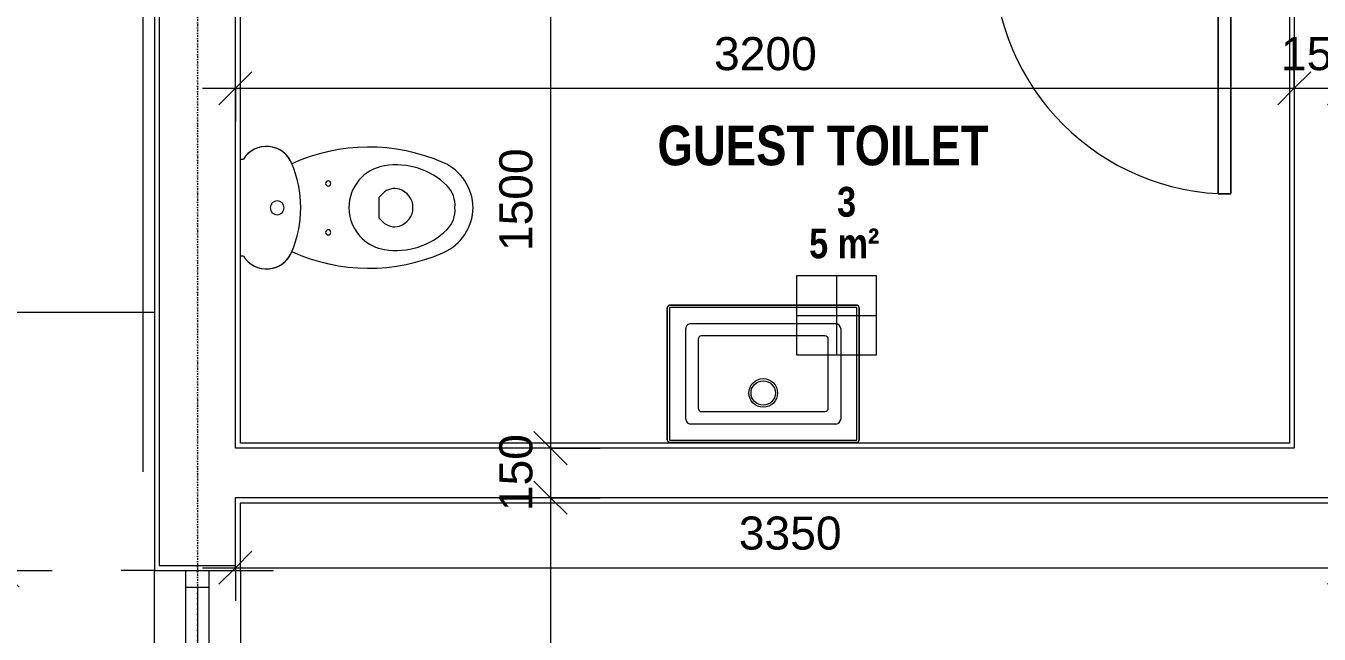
# Model space of a CAD drawing. Header units: millimetres. Extents: x -21051 to 202668, y -15646 to 13691.
# Drawn here: x -12989 to -9081, y -5969 to -4129 of the extents above; entities that cross this region are included whole.
import ezdxf

# ---------------------------------------------------------------- set-up
doc = ezdxf.new("R2010")
doc.units = ezdxf.units.MM
for name, pattern in [('Centre', [14.4, 3, -2.2, 7, -2.2]), ('Dash dot', [15.875, 6.35, -4.7625, 0, -4.7625]), ('Hidden', [3, 2, -1])]:
    doc.linetypes.add(name, pattern=pattern)
for name, color, linetype, lineweight in [('A-ANNO-DIMS', 211, 'Continuous', 9), ('A-ANNO-DIMS-100', 211, 'Continuous', 9), ('A-AREA-IDEN', 2, 'Continuous', 9), ('A-DETL-HDLN', 90, 'Hidden', 5), ('A-DOOR', 31, 'Continuous', 5), ('A-DOOR-FRAM', 31, 'Continuous', 5), ('A-GLAZ', 151, 'Continuous', 5), ('A-WALL', 113, 'Continuous', 5), ('I-WALL', 2, 'Continuous', 5), ('P-SANR-FIXT', 6, 'Continuous', 5), ('S-GRID', 1, 'Continuous', 9)]:
    doc.layers.add(name, color=color, linetype=linetype, lineweight=lineweight)
doc.layers.get('0').off()
doc.styles.add('Arial Narrow_B', font='ARIALNB.TTF', dxfattribs={"height": 90})
doc.styles.add('Arial Narrow_B_1', font='ARIALNB.TTF', dxfattribs={"height": 120})
doc.styles.add('Arial_3', font='arial.ttf', dxfattribs={"height": 100})
doc.dimstyles.new('Arial_1_0', dxfattribs={"dimscale": 304.8, "dimtxt": 102.02594, "dimasz": 0.328084, "dimexe": 0.328084, "dimexo": 0.0625, "dimgap": 0.082021, "dimtad": 1, "dimdec": 0, "dimzin": 0, "dimdsep": 46, "dimtxsty": 'Arial_3', "dimblk1": 'OBLIQUE', "dimblk2": 'OBLIQUE', "dimsah": 1, "dimcen": 0.09, "dimdle": 0.328084, "dimazin": 0, "dimtfac": 1, "dimtdec": 4, "dimtix": 1, "dimtmove": 0, "dimatfit": 3, "dimfxl": 0.492126, "dimfxlon": 1, "dimtvp": 1, "dimtolj": 1, "dimtzin": 0, "dimarcsym": 2})

# ---------------------------------------------------------------- blocks, each defined once
blk = doc.blocks.new('Doors_IntSgl - 800x2100mm-882953-00_Ground floor')
at = {"layer": 'A-DOOR'}
for p, q in [((-435, 150), (-395, 150)), ((-435, 130), (-435, 150)), ((-365, 130), (-400, 130)), ((-395, 150), (-369, 136)), ((400, 130), (365, 130)), ((369, 136), (395, 150)), ((395, 150), (435, 150)), ((435, 150), (435, 130)), ((-435, -150), (-435, -130)), ((-395, -150), (-435, -150)), ((-400, -130), (-365, -130)), ((-369, -136), (-395, -150)), ((320, -130), (358, -130)), ((320, -846), (320, -130)), ((320, -130), (320, -846)), ((358, -130), (320, -130)), ((358, -130), (358, -846)), ((358, -846), (358, -130)), ((365, -130), (400, -130)), ((395, -150), (369, -136)), ((435, -150), (395, -150)), ((435, -130), (435, -150)), ((358, -846), (320, -846)), ((320, -846), (358, -846))]:
    blk.add_line(p, q, dxfattribs=at)
for centre, radius, start, end in [((-373, 129), 8.06, 7.125, 60.2551), ((373, 129), 8.06, 119.7449, 172.875), ((-373, -129), 8.06, 299.7449, 352.875), ((-373, -129), 8.06, 299.7449, 352.875), ((358, -130), 716, 180, 270), ((373, -129), 8.06, 187.125, 240.2551), ((373, -129), 8.06, 187.125, 240.2551)]:
    blk.add_arc(centre, radius, start, end, dxfattribs=at)
at = {"layer": 'A-DOOR-FRAM'}
for p, q in [((-392, 130), (-360, 130)), ((-392, -130), (-392, 130)), ((-360, 130), (-360, -130)), ((360, 130), (392, 130)), ((360, -130), (360, 130)), ((392, 130), (392, -130)), ((-360, -58), (-341, -58)), ((-360, -90), (-360, -58)), ((-341, -58), (-341, -90)), ((341, -58), (360, -58)), ((341, -90), (341, -58)), ((360, -58), (360, -90)), ((-341, -90), (-360, -90)), ((360, -90), (341, -90)), ((-360, -130), (-392, -130)), ((392, -130), (360, -130))]:
    blk.add_line(p, q, dxfattribs=at)
blk = doc.blocks.new('Casement - 2L - 1500 X 1800-1172774-00_Ground floor')
at = {"layer": 'A-GLAZ'}
for p, q in [((-423.8, 130), (-423.8, 210)), ((1076.2, 130), (1076.2, 230)), ((-423.8, 35), (-373.8, 35)), ((-373.8, 35), (1026.2, 35)), ((-373.8, 35), (-373.8, -35)), ((313.2, 0), (-373.8, 0)), ((-373.8, 0), (-373.8, -15)), ((1026.2, 0), (339.2, 0)), ((1026.2, 35), (1026.2, -35)), ((1026.2, 35), (1076.2, 35)), ((-373.8, -35), (-423.8, -35)), ((1026.2, -35), (-373.8, -35)), ((1076.2, -35), (1026.2, -35)), ((-423.8, -130), (-423.8, -230)), ((1076.2, -130), (1076.2, -230))]:
    blk.add_line(p, q, dxfattribs=at)
at = {"layer": 'A-GLAZ', "linetype": 'Centre'}
for p, q in [((313.2, -35), (313.2, 35)), ((339.2, -35), (339.2, 35))]:
    blk.add_line(p, q, dxfattribs=at)
blk = doc.blocks.new('Plumbing_Fixtures_WC_w-Cistern - 540x360x820mm-916573-00_Ground floor')
at = {"layer": 'P-SANR-FIXT'}
for p, q in [((-43.1, 430.6), (-30.8, 418.2)), ((30.8, 418.2), (43.1, 430.6)), ((-30.8, 418.2), (30.8, 418.2)), ((-146.9, 0), (-146.9, 8.9)), ((-146.9, 0), (-146.9, 8.9)), ((146.9, 8.9), (146.9, 0)), ((146.9, 8.9), (146.9, 0))]:
    blk.add_line(p, q, dxfattribs=at)
for centre, radius, start, end in [((1.4, 553), 150, 90.5311, 156.2031), ((1.4, 553), 150, 90.5311, 156.2031), ((-1.4, 553), 150, 23.7969, 89.4689), ((-1.4, 553), 150, 23.7969, 89.4689), ((-8.3, 567.1), 81.6, 84.1645, 135.6026), ((8.3, 567.1), 81.6, 44.3974, 95.8355), ((375, 388.2), 558.4, 156.2031, 204.6097), ((375, 388.2), 558.4, 156.2031, 204.6455), ((90.5, 470.4), 219.9, 135.6026, 189.0939), ((-90.5, 470.4), 219.9, 350.9061, 44.3974), ((-375, 388.2), 558.4, 335.3545, 23.7969), ((-375, 388.2), 558.4, 335.3903, 23.7969), ((0, 463.5), 58.1, 17.1829, 162.8135), ((-7.8, 465.9), 50, 162.8135, 225), ((7.8, 465.9), 50, 315, 17.1829), ((0, 455.9), 128.2, 189.0939, 270.0015), ((0, 455.9), 128.2, 317.5547, 350.9061), ((0, 455.9), 128.2, 269.9985, 317.5547), ((-73.2, 265.4), 7.83, 0, 180), ((-73.2, 265.4), 7.83, 180, 360), ((74.8, 265.4), 7.83, 0, 180), ((74.8, 265.4), 7.83, 180, 0), ((0, -162.1), 344.3, 66.8782, 113.1218), ((-102.8, 78.7), 82.5, 111.1808, 237.7255), ((-102.8, 78.7), 82.5, 113.1218, 237.7255), ((0.6, 111.3), 20.9, 0, 180), ((102.8, 78.7), 82.5, 302.2745, 68.8192), ((102.8, 78.7), 82.5, 302.2745, 66.8782), ((0.6, 111.3), 20.9, 180, 0)]:
    blk.add_arc(centre, radius, start, end, dxfattribs=at)
blk = doc.blocks.new('PLU_1_2_WHB_DuravitVero580 - _-915883-00_Ground floor')
at = {"layer": 'P-SANR-FIXT'}
for p, q in [((-290, -199.5), (-290, 199.5)), ((-289.8, 199.5), (-289.8, -199.5)), ((-283, 199.5), (-283, -199.5)), ((-282, 207.5), (282, 207.5)), ((282, 207.3), (-282, 207.3)), ((282, 200.5), (-282, 200.5)), ((283, -199.5), (283, 199.5)), ((289.8, -199.5), (289.8, 199.5)), ((290, 199.5), (290, -199.5)), ((-234.2, -136.7), (-234.2, 136.9)), ((-219.2, 151.9), (219.2, 151.9)), ((234.2, 136.9), (234.2, -136.7)), ((-196.6, 104.3), (-196.6, -104.4)), ((186.6, 114.3), (-186.6, 114.3)), ((196.6, -104.4), (196.6, 104.3)), ((-186.6, -114.4), (186.6, -114.4)), ((219.2, -151.7), (-219.2, -151.7)), ((-282, -200.5), (282, -200.5)), ((-282, -207.3), (282, -207.3)), ((282, -207.5), (-282, -207.5))]:
    blk.add_line(p, q, dxfattribs=at)
for radius in [43.3, 36.8]:
    blk.add_circle((0, 57.9), radius, dxfattribs=at)
for centre, radius, start, end in [((-282, 199.5), 8, 90, 180), ((-282, 199.5), 7.76, 90, 180), ((-282, 199.5), 1, 90, 180), ((282, 199.5), 8, 0, 90), ((282, 199.5), 7.76, 0, 90), ((282, 199.5), 1, 360, 90), ((-219.2, 136.9), 15, 90, 180), ((219.2, 136.9), 15, 0, 90), ((-186.6, 104.3), 10, 90, 180), ((186.6, 104.3), 10, 360, 90), ((-186.6, -104.4), 10, 180, 270), ((186.6, -104.4), 10, 270, 0), ((-219.2, -136.7), 15, 180, 270), ((219.2, -136.7), 15, 270, 0), ((-282, -199.5), 8, 180, 270), ((-282, -199.5), 7.76, 180, 270), ((-282, -199.5), 1, 180, 270), ((282, -199.5), 1, 270, 0), ((282, -199.5), 8, 270, 0), ((282, -199.5), 7.76, 270, 0)]:
    blk.add_arc(centre, radius, start, end, dxfattribs=at)
for points in [[(-287.7, 205.2), (-288.1, 204.7), (-288.6, 204.1), (-289.1, 203.3), (-289.3, 202.8), (-289.4, 202.4), (-289.6, 202.1), (-289.7, 201.6), (-289.9, 200.7), (-290, 200), (-290, 199.5)], [(-282, 207.5), (-282.5, 207.5), (-283.2, 207.4), (-284.1, 207.2), (-284.6, 207.1), (-284.9, 206.9), (-285.3, 206.8), (-285.8, 206.6), (-286.6, 206.1), (-287.2, 205.6), (-287.7, 205.2)], [(287.7, 205.2), (287.2, 205.6), (286.6, 206.1), (285.8, 206.6), (285.3, 206.8), (284.9, 206.9), (284.6, 207.1), (284.1, 207.2), (283.2, 207.4), (282.5, 207.5), (282, 207.5)], [(290, 199.5), (290, 200), (289.9, 200.7), (289.7, 201.6), (289.6, 202.1), (289.4, 202.4), (289.3, 202.8), (289.1, 203.3), (288.6, 204.1), (288.1, 204.7), (287.7, 205.2)], [(-290, -199.5), (-290, -200), (-289.9, -200.7), (-289.7, -201.6), (-289.6, -202.1), (-289.4, -202.4), (-289.3, -202.8), (-289.1, -203.3), (-288.6, -204.1), (-288.1, -204.7), (-287.7, -205.2)], [(-287.7, -205.2), (-287.2, -205.6), (-286.6, -206.1), (-285.8, -206.6), (-285.3, -206.8), (-284.9, -206.9), (-284.6, -207.1), (-284.1, -207.2), (-283.2, -207.4), (-282.5, -207.5), (-282, -207.5)], [(282, -207.5), (282.5, -207.5), (283.2, -207.4), (284.1, -207.2), (284.6, -207.1), (284.9, -206.9), (285.3, -206.8), (285.8, -206.6), (286.6, -206.1), (287.2, -205.6), (287.7, -205.2)], [(287.7, -205.2), (288.1, -204.7), (288.6, -204.1), (289.1, -203.3), (289.3, -202.8), (289.4, -202.4), (289.6, -202.1), (289.7, -201.6), (289.9, -200.7), (290, -200), (290, -199.5)]]:
    blk.add_open_spline(points, degree=3, knots=[0, 0, 0, 0, 0.25, 0.375, 0.4375, 0.5, 0.5625, 0.625, 0.75, 1, 1, 1, 1], dxfattribs=at)
blk = doc.blocks.new('skirting - skirting-1169592-00_Ground floor')
at = {"layer": 'A-WALL'}
blk.add_line((-4404.6, 12498), (-5890.3, 12449.2), dxfattribs=at)
blk = doc.blocks.new('Room Tag B - Medium_rfaX - Name and Number-1261570-00_Ground floor')
at = {"layer": 'A-AREA-IDEN'}
for p, q in [((-2.752, -5.004), (-2.752, -2.604)), ((-2.752, -2.604), (-0.352, -2.604)), ((-1.552, -2.604), (-1.552, -5.004)), ((-0.352, -2.604), (-0.352, -5.004)), ((-2.752, -3.804), (-0.352, -3.804)), ((-0.352, -5.004), (-2.752, -5.004))]:
    blk.add_line(p, q, dxfattribs=at)
blk = doc.blocks.new('DIMBLOCK15-00_Ground floor')
at = {"layer": 'A-ANNO-DIMS-100', "transparency": 16777216}
for p, q in [((-13059.5, -5776.5), (-13109.5, -5726.5)), ((-13059.5, -5776.5), (-13159.5, -5776.5)), ((-13059.5, -7276.5), (-13059.5, -5776.5)), ((-13059.5, -5776.5), (-13009.5, -5826.5)), ((-13059.5, -5776.5), (-12909.5, -5776.5)), ((-13059.5, -7276.5), (-13109.5, -7226.5)), ((-13059.5, -7276.5), (-13159.5, -7276.5)), ((-13059.5, -7276.5), (-13009.5, -7326.5)), ((-13059.5, -7276.5), (-12909.5, -7276.5))]:
    blk.add_line(p, q, dxfattribs=at)
at = {"layer": 'A-ANNO-DIMS-100', "color": 0, "transparency": 16777216, "insert": (-13214.3, -6680.4), "char_height": 100, "width": 369.177, "attachment_point": 1, "rotation": 90, "line_spacing_factor": 0.941778, "style": 'Arial_3'}
blk.add_mtext('1500', dxfattribs=at)
blk = doc.blocks.new('_Oblique')
at = {"color": 0, "linetype": 'ByBlock', "lineweight": -2}
blk.add_line((-0.5, -0.5), (0.5, 0.5), dxfattribs=at)
blk = doc.blocks.new('DIMBLOCK16-00_Ground floor')
at = {"layer": 'A-ANNO-DIMS-100', "transparency": 16777216}
for p, q in [((-13059.5, -3676.5), (-13109.5, -3626.5)), ((-13059.5, -3676.5), (-13159.5, -3676.5)), ((-13059.5, -5776.5), (-13059.5, -3676.5)), ((-13059.5, -3676.5), (-13009.5, -3726.5)), ((-13059.5, -3676.5), (-12909.5, -3676.5)), ((-13059.5, -5776.5), (-13109.5, -5726.5)), ((-13059.5, -5776.5), (-13159.5, -5776.5)), ((-13059.5, -5776.5), (-13009.5, -5826.5)), ((-13059.5, -5776.5), (-12909.5, -5776.5))]:
    blk.add_line(p, q, dxfattribs=at)
at = {"layer": 'A-ANNO-DIMS-100', "color": 0, "transparency": 16777216, "insert": (-13214.3, -4880.4), "char_height": 100, "width": 369.177, "attachment_point": 1, "rotation": 90, "line_spacing_factor": 0.941778, "style": 'Arial_3'}
blk.add_mtext('2100', dxfattribs=at)
blk = doc.blocks.new('DIMBLOCK61-00_Ground floor')
at = {"layer": 'A-ANNO-DIMS-100', "transparency": 16777216}
for p, q in [((-12356, -5768), (-12356, -5618)), ((-9006, -5768), (-9006, -5618)), ((-12356, -5768), (-12306, -5718)), ((-9006, -5768), (-8956, -5718)), ((-12456, -5768), (-9006, -5768)), ((-12356, -5768), (-12406, -5818)), ((-12356, -5768), (-12356, -5868)), ((-9006, -5768), (-9056, -5818)), ((-9006, -5768), (-9006, -5868))]:
    blk.add_line(p, q, dxfattribs=at)
at = {"layer": 'A-ANNO-DIMS-100', "color": 0, "transparency": 16777216, "insert": (-10834.8, -5613.2), "char_height": 100, "width": 369.177, "attachment_point": 1, "line_spacing_factor": 0.941778, "style": 'Arial_3'}
blk.add_mtext('3350', dxfattribs=at)
blk = doc.blocks.new('DIMBLOCK112-00_Ground floor')
at = {"layer": 'A-ANNO-DIMS-100', "transparency": 16777216}
for p, q in [((-12356, -4318), (-12356, -4168)), ((-9156, -4318), (-9156, -4168)), ((-12356, -4318), (-12306, -4268)), ((-9156, -4318), (-9106, -4268)), ((-12456, -4318), (-9156, -4318)), ((-12356, -4318), (-12406, -4368)), ((-12356, -4318), (-12356, -4418)), ((-9156, -4318), (-9206, -4368)), ((-9156, -4318), (-9156, -4418))]:
    blk.add_line(p, q, dxfattribs=at)
at = {"layer": 'A-ANNO-DIMS-100', "color": 0, "transparency": 16777216, "insert": (-10909.8, -4163.2), "char_height": 100, "width": 369.177, "attachment_point": 1, "line_spacing_factor": 0.941778, "style": 'Arial_3'}
blk.add_mtext('3200', dxfattribs=at)
blk = doc.blocks.new('DIMBLOCK113-00_Ground floor')
at = {"layer": 'A-ANNO-DIMS-100', "transparency": 16777216}
for p, q in [((-9156, -4318), (-9156, -4168)), ((-9006, -4318), (-9006, -4168)), ((-9156, -4318), (-9106, -4268)), ((-9006, -4318), (-8956, -4268)), ((-9156, -4318), (-9206, -4368)), ((-9156, -4318), (-9006, -4318)), ((-9156, -4318), (-9156, -4418)), ((-9006, -4318), (-9056, -4368)), ((-9006, -4318), (-9006, -4418))]:
    blk.add_line(p, q, dxfattribs=at)
at = {"layer": 'A-ANNO-DIMS-100', "color": 0, "transparency": 16777216, "insert": (-9196.3, -4163.2), "char_height": 100, "width": 276.883, "attachment_point": 1, "line_spacing_factor": 0.941778, "style": 'Arial_3'}
blk.add_mtext('150', dxfattribs=at)
blk = doc.blocks.new('DIMBLOCK146-00_Ground floor')
at = {"layer": 'A-ANNO-DIMS-100', "transparency": 16777216}
for p, q in [((-11403.8, -3906.5), (-11453.8, -3856.5)), ((-11403.8, -3906.5), (-11503.8, -3906.5)), ((-11403.8, -3906.5), (-11403.8, -5406.5)), ((-11403.8, -3906.5), (-11353.8, -3956.5)), ((-11403.8, -3906.5), (-11253.8, -3906.5)), ((-11403.8, -5406.5), (-11453.8, -5356.5)), ((-11403.8, -5406.5), (-11503.8, -5406.5)), ((-11403.8, -5406.5), (-11353.8, -5456.5)), ((-11403.8, -5406.5), (-11253.8, -5406.5))]:
    blk.add_line(p, q, dxfattribs=at)
at = {"layer": 'A-ANNO-DIMS-100', "color": 0, "transparency": 16777216, "insert": (-11558.6, -4810.4), "char_height": 100, "width": 369.177, "attachment_point": 1, "rotation": 90, "line_spacing_factor": 0.941778, "style": 'Arial_3'}
blk.add_mtext('1500', dxfattribs=at)
blk = doc.blocks.new('DIMBLOCK147-00_Ground floor')
at = {"layer": 'A-ANNO-DIMS-100', "transparency": 16777216}
for p, q in [((-11403.8, -5406.5), (-11453.8, -5356.5)), ((-11403.8, -5406.5), (-11503.8, -5406.5)), ((-11403.8, -5406.5), (-11403.8, -5556.5)), ((-11403.8, -5406.5), (-11353.8, -5456.5)), ((-11403.8, -5406.5), (-11253.8, -5406.5)), ((-11403.8, -5556.5), (-11453.8, -5506.5)), ((-11403.8, -5556.5), (-11503.8, -5556.5)), ((-11403.8, -5556.5), (-11353.8, -5606.5)), ((-11403.8, -5556.5), (-11253.8, -5556.5))]:
    blk.add_line(p, q, dxfattribs=at)
at = {"layer": 'A-ANNO-DIMS-100', "color": 0, "transparency": 16777216, "insert": (-11558.6, -5596.9), "char_height": 100, "width": 276.883, "attachment_point": 1, "rotation": 90, "line_spacing_factor": 0.941778, "style": 'Arial_3'}
blk.add_mtext('150', dxfattribs=at)
blk = doc.blocks.new('DIMBLOCK148-00_Ground floor')
at = {"layer": 'A-ANNO-DIMS-100', "transparency": 16777216}
for p, q in [((-11403.8, -5556.5), (-11453.8, -5506.5)), ((-11403.8, -5556.5), (-11503.8, -5556.5)), ((-11403.8, -5556.5), (-11403.8, -8676.5)), ((-11403.8, -5556.5), (-11353.8, -5606.5)), ((-11403.8, -5556.5), (-11253.8, -5556.5)), ((-11403.8, -8676.5), (-11453.8, -8626.5)), ((-11403.8, -8676.5), (-11503.8, -8676.5)), ((-11403.8, -8676.5), (-11353.8, -8726.5)), ((-11403.8, -8676.5), (-11253.8, -8676.5))]:
    blk.add_line(p, q, dxfattribs=at)
at = {"layer": 'A-ANNO-DIMS-100', "color": 0, "transparency": 16777216, "insert": (-11558.6, -7270.4), "char_height": 100, "width": 369.177, "attachment_point": 1, "rotation": 90, "line_spacing_factor": 0.941778, "style": 'Arial_3'}
blk.add_mtext('3120', dxfattribs=at)

msp = doc.modelspace()

# ---------------------------------------------------------------- linework, layer by layer
at = {"layer": 'A-DETL-HDLN'}
msp.add_line((-12601, -4996.5), (-15966, -4996.5), dxfattribs=at)
at = {"layer": 'A-WALL', "lineweight": 18}
for p, q in [((-12586, -3676.5), (-12586, -5761.5)), ((-12356, -5406.5), (-12356, -3906.5)), ((-9156, -3906.5), (-9156, -5406.5)), ((-9171, -3921.5), (-9171, -5391.5)), ((-9171, -5391.5), (-12341, -5391.5)), ((-9156, -5406.5), (-12356, -5406.5)), ((-12356, -5761.5), (-12356, -5556.5)), ((-9006, -5556.5), (-12356, -5556.5)), ((-12341, -5571.5), (-8991, -5571.5)), ((-12586, -5761.5), (-12356, -5761.5))]:
    msp.add_line(p, q, dxfattribs=at)
at = {"layer": 'I-WALL', "lineweight": 18}
for p, q in [((-12341, -5391.5), (-12341, -3921.5)), ((-12601, -3991.5), (-12601, -5776.5)), ((-12341, -5776.5), (-12341, -5571.5)), ((-12601, -5776.5), (-12341, -5776.5))]:
    msp.add_line(p, q, dxfattribs=at)
at = {"layer": 'I-WALL'}
for p, q in [((-12601, -7275.7), (-12601, -5776.5)), ((-12341, -5776.5), (-12341, -7276.5))]:
    msp.add_line(p, q, dxfattribs=at)
at = {"layer": 'S-GRID', "linetype": 'Dash dot', "lineweight": 18}
msp.add_line((-12471, 8463.9), (-12471, -12107.9), dxfattribs=at)

# ---------------------------------------------------------------- block references
at = {"layer": 'A-AREA-IDEN', "xscale": 99.99999999999994, "yscale": 99.99999999999994, "zscale": 99.99999999999994}
msp.add_blockref('Room Tag B - Medium_rfaX - Name and Number-1261570-00_Ground floor', (-10384.4, -4624.3), dxfattribs=at)
at = {"layer": 'A-DOOR'}
msp.add_blockref('Doors_IntSgl - 800x2100mm-882953-00_Ground floor', (-9706, -3791.5), dxfattribs=at)
at = {"layer": 'A-GLAZ', "rotation": 89.9999999999999}
msp.add_blockref('Casement - 2L - 1500 X 1800-1172774-00_Ground floor', (-12471, -6852.7), dxfattribs=at)
at = {"layer": 'A-WALL', "rotation": 88.11700695989701}
msp.add_blockref('skirting - skirting-1169592-00_Ground floor', (0, 0), dxfattribs=at)
at = {"layer": 'P-SANR-FIXT'}
for name, p, rotation in [('Plumbing_Fixtures_WC_w-Cistern - 540x360x820mm-916573-00_Ground floor', (-12341, -4679), 270.0000000000001), ('PLU_1_2_WHB_DuravitVero580 - _-915883-00_Ground floor', (-10761, -5181.5), 180)]:
    msp.add_blockref(name, p, dxfattribs=dict(at, rotation=rotation))

# ---------------------------------------------------------------- texts
at = {"layer": 'A-AREA-IDEN', "attachment_point": 1}
for s, insert, char_height, width, style in [('GUEST TOILET', (-11080.3, -4430.9), 120, 1306.751, 'Arial Narrow_B_1'), ('\\fArial Narrow|b1|i0|c0|p34|;3', (-10537.6, -4616.1), 90, 72.152, 'Arial Narrow_B'), ('5 m²', (-10622.1, -4742.1), 90, 256.54, 'Arial Narrow_B')]:
    msp.add_mtext(s, dxfattribs=dict(at, insert=insert, char_height=char_height, width=width, style=style))

# ---------------------------------------------------------------- dimensions: what is measured, and where the dimension line sits
at = {"layer": 'A-ANNO-DIMS'}
for base, p1, p2, angle, override, picture, middle in [((-13059.5, -3676.5), (-12909.5, -5776.5), (-12909.5, -3676.5), 90, {"dimpost": '<>', "dimfxl": 2100}, 'DIMBLOCK16-00_Ground floor', (-13135.5, -4726.5)), ((-11403.8, -5406.5), (-11253.8, -3906.5), (-11253.8, -5406.5), 90, {"dimpost": '<>', "dimfxl": 1500}, 'DIMBLOCK146-00_Ground floor', (-11479.9, -4656.5)), ((-9006, -4318), (-9156, -4168), (-9006, -4168), 0, {"dimpost": '<>', "dimfxl": 150}, 'DIMBLOCK113-00_Ground floor', (-9081, -4242)), ((-11403.8, -5556.5), (-11253.8, -5406.5), (-11253.8, -5556.5), 90, {"dimpost": '<>', "dimfxl": 150}, 'DIMBLOCK147-00_Ground floor', (-11479.9, -5481.5)), ((-11403.8, -8676.5), (-11253.8, -5556.5), (-11253.8, -8676.5), 90, {"dimpost": '<>', "dimfxl": 3120}, 'DIMBLOCK148-00_Ground floor', (-11479.9, -7116.5)), ((-13059.5, -5776.5), (-12909.5, -7276.5), (-12909.5, -5776.5), 90, {"dimpost": '<>', "dimfxl": 1500}, 'DIMBLOCK15-00_Ground floor', (-13135.5, -6526.5))]:
    dim = msp.add_linear_dim(base=base, p1=p1, p2=p2, angle=angle, dimstyle='Arial_1_0', override=override, dxfattribs=at)
    dim.commit()
    dim.dimension.update_dxf_attribs({"geometry": picture, "text_midpoint": middle})
for base, p1, p2, override, picture, middle in [((-9156, -4318), (-12356, -4168), (-9156, -4168), {"dimpost": '<>', "dimfxl": 3200}, 'DIMBLOCK112-00_Ground floor', (-10756, -4241.9)), ((-9006, -5768), (-12356, -5618), (-9006, -5618), {"dimpost": '<>', "dimfxl": 3350}, 'DIMBLOCK61-00_Ground floor', (-10681, -5691.9))]:
    dim = msp.add_linear_dim(base=base, p1=p1, p2=p2, dimstyle='Arial_1_0', override=override, dxfattribs=at)
    dim.commit()
    dim.dimension.update_dxf_attribs({"geometry": picture, "text_midpoint": middle})

doc.saveas('drawing.dxf')
